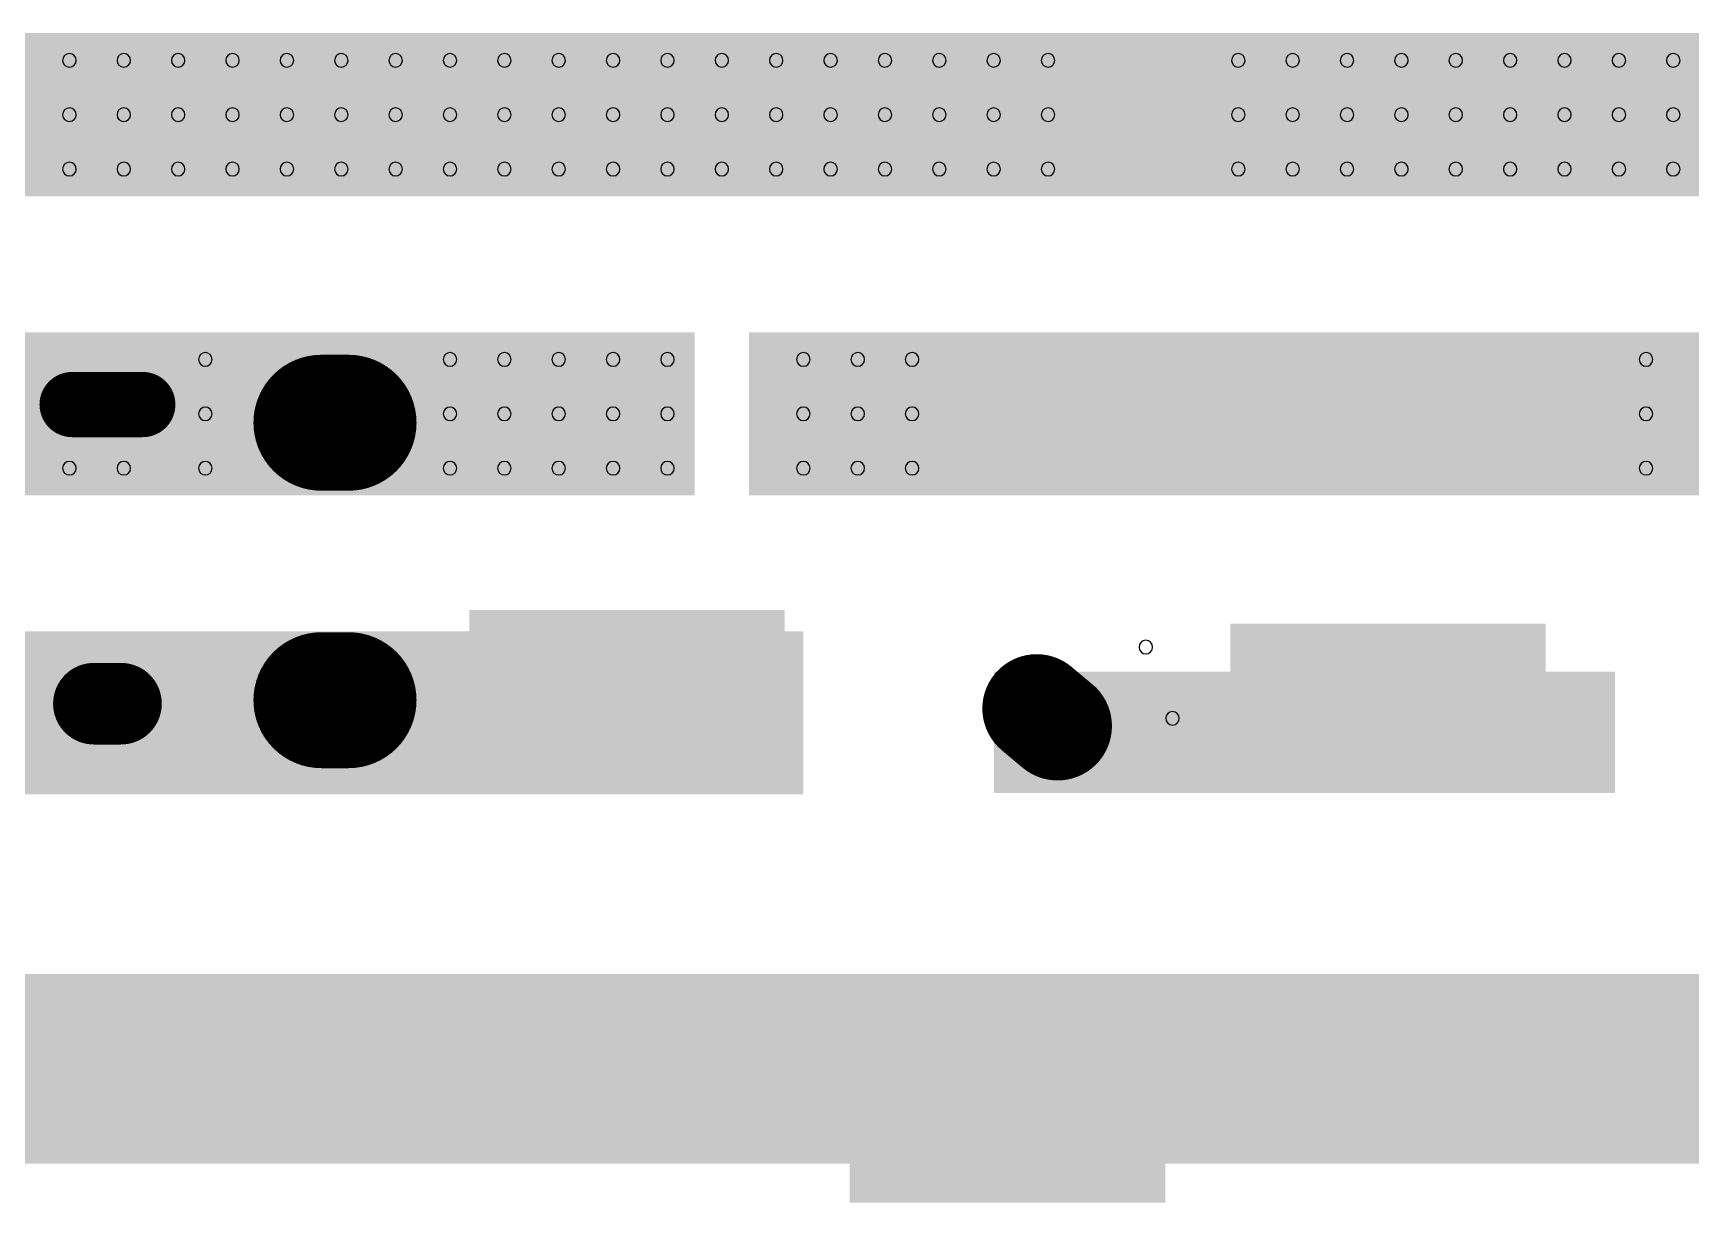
# Model space of a CAD drawing. Header units: inches. Extents: x 32166 to 34772, y 2386 to 4229.
# Drawn here: x 33462.7 to 33594.4, y 3674.7 to 3767.6 of the extents above; entities that cross this region are included whole.
import ezdxf

# ---------------------------------------------------------------- set-up
doc = ezdxf.new("R2010")
doc.units = ezdxf.units.IN
doc.header["$LTSCALE"] = 0.64311
doc.header["$MEASUREMENT"] = 0
doc.layers.add('MIDLAYER1', color=16, linetype='CONTINUOUS')
doc.layers.add('MULTILAYER', color=9, linetype='CONTINUOUS')

msp = doc.modelspace()

# ---------------------------------------------------------------- linework, layer by layer
at = {"layer": 'MIDLAYER1'}
for points, const_width in [([(33485.59, 3736.64), (33487.75, 3736.64)], 10.8), ([(33471.4, 3738.08), (33465.78, 3738.08)], 5.18), ([(33485.59, 3714.6), (33487.75, 3714.6)], 10.8), ([(33469.67, 3714.32), (33467.51, 3714.32)], 6.48), ([(33544.09, 3712.54), (33542.43, 3713.93)], 8.64)]:
    msp.add_lwpolyline(points, dxfattribs=dict(at, const_width=const_width))
for points, const_width in [([(33488.29, 3736.64, 1), (33482.89, 3736.64, 1)], 5.4), ([(33490.45, 3736.64, 1), (33485.05, 3736.64, 1)], 5.4), ([(33465.78, 3739.38, 1), (33465.78, 3736.79, 1)], 2.59), ([(33471.4, 3739.38, 1), (33471.4, 3736.79, 1)], 2.59), ([(33488.29, 3714.6, 1), (33482.89, 3714.6, 1)], 5.4), ([(33490.45, 3714.6, 1), (33485.05, 3714.6, 1)], 5.4), ([(33467.51, 3715.94, 1), (33467.51, 3712.7, 1)], 3.24), ([(33469.67, 3715.94, 1), (33469.67, 3712.7, 1)], 3.24), ([(33543.82, 3715.59, 1), (33541.04, 3712.28, 1)], 4.32), ([(33545.48, 3714.2, 1), (33542.7, 3710.89, 1)], 4.32)]:
    msp.add_lwpolyline(points, format="xyb", close=True, dxfattribs=dict(at, const_width=const_width))
for centre, start, end in [((33465.57, 3765.43), 0, 180), ((33469.89, 3765.43), 0, 180), ((33474.21, 3765.43), 0, 180), ((33478.53, 3765.43), 0, 180), ((33482.85, 3765.43), 0, 180), ((33487.17, 3765.43), 0, 180), ((33491.49, 3765.43), 0, 180), ((33495.81, 3765.43), 0, 180), ((33500.13, 3765.43), 0, 180), ((33504.45, 3765.43), 0, 180), ((33508.77, 3765.43), 0, 180), ((33513.09, 3765.43), 0, 180), ((33517.41, 3765.43), 0, 180), ((33521.73, 3765.43), 0, 180), ((33526.05, 3765.43), 0, 180), ((33530.37, 3765.43), 0, 180), ((33534.69, 3765.43), 0, 180), ((33539.01, 3765.43), 0, 180), ((33543.33, 3765.43), 0, 180), ((33558.45, 3765.43), 0, 180), ((33562.77, 3765.43), 0, 180), ((33567.09, 3765.43), 0, 180), ((33571.41, 3765.43), 0, 180), ((33575.73, 3765.43), 0, 180), ((33580.05, 3765.43), 0, 180), ((33584.37, 3765.43), 0, 180), ((33588.69, 3765.43), 0, 180), ((33593.01, 3765.43), 0, 180), ((33465.57, 3765.43), 180, 0), ((33469.89, 3765.43), 180, 0), ((33474.21, 3765.43), 180, 0), ((33478.53, 3765.43), 180, 0), ((33482.85, 3765.43), 180, 0), ((33487.17, 3765.43), 180, 0), ((33491.49, 3765.43), 180, 0), ((33495.81, 3765.43), 180, 0), ((33500.13, 3765.43), 180, 0), ((33504.45, 3765.43), 180, 0), ((33508.77, 3765.43), 180, 0), ((33513.09, 3765.43), 180, 0), ((33517.41, 3765.43), 180, 0), ((33521.73, 3765.43), 180, 0), ((33526.05, 3765.43), 180, 0), ((33530.37, 3765.43), 180, 0), ((33534.69, 3765.43), 180, 0), ((33539.01, 3765.43), 180, 0), ((33543.33, 3765.43), 180, 0), ((33558.45, 3765.43), 180, 0), ((33562.77, 3765.43), 180, 0), ((33567.09, 3765.43), 180, 0), ((33571.41, 3765.43), 180, 0), ((33575.73, 3765.43), 180, 0), ((33580.05, 3765.43), 180, 0), ((33584.37, 3765.43), 180, 0), ((33588.69, 3765.43), 180, 0), ((33593.01, 3765.43), 180, 0), ((33465.57, 3761.11), 0, 180), ((33465.57, 3761.11), 180, 0), ((33469.89, 3761.11), 0, 180), ((33469.89, 3761.11), 180, 0), ((33474.21, 3761.11), 0, 180), ((33474.21, 3761.11), 180, 0), ((33478.53, 3761.11), 0, 180), ((33478.53, 3761.11), 180, 0), ((33482.85, 3761.11), 0, 180), ((33482.85, 3761.11), 180, 0), ((33487.17, 3761.11), 0, 180), ((33487.17, 3761.11), 180, 0), ((33491.49, 3761.11), 0, 180), ((33491.49, 3761.11), 180, 0), ((33495.81, 3761.11), 0, 180), ((33495.81, 3761.11), 180, 0), ((33500.13, 3761.11), 0, 180), ((33500.13, 3761.11), 180, 0), ((33504.45, 3761.11), 0, 180), ((33504.45, 3761.11), 180, 0), ((33508.77, 3761.11), 0, 180), ((33508.77, 3761.11), 180, 0), ((33513.09, 3761.11), 0, 180), ((33513.09, 3761.11), 180, 0), ((33517.41, 3761.11), 0, 180), ((33517.41, 3761.11), 180, 0), ((33521.73, 3761.11), 0, 180), ((33521.73, 3761.11), 180, 0), ((33526.05, 3761.11), 0, 180), ((33526.05, 3761.11), 180, 0), ((33530.37, 3761.11), 0, 180), ((33530.37, 3761.11), 180, 0), ((33534.69, 3761.11), 0, 180), ((33534.69, 3761.11), 180, 0), ((33539.01, 3761.11), 0, 180), ((33539.01, 3761.11), 180, 0), ((33543.33, 3761.11), 0, 180), ((33543.33, 3761.11), 180, 0), ((33558.45, 3761.11), 0, 180), ((33558.45, 3761.11), 180, 0), ((33562.77, 3761.11), 0, 180), ((33562.77, 3761.11), 180, 0), ((33567.09, 3761.11), 0, 180), ((33567.09, 3761.11), 180, 0), ((33571.41, 3761.11), 0, 180), ((33571.41, 3761.11), 180, 0), ((33575.73, 3761.11), 0, 180), ((33575.73, 3761.11), 180, 0), ((33580.05, 3761.11), 0, 180), ((33580.05, 3761.11), 180, 0), ((33584.37, 3761.11), 0, 180), ((33584.37, 3761.11), 180, 0), ((33588.69, 3761.11), 0, 180), ((33588.69, 3761.11), 180, 0), ((33593.01, 3761.11), 0, 180), ((33593.01, 3761.11), 180, 0), ((33465.57, 3756.79), 0, 180), ((33465.57, 3756.79), 180, 0), ((33469.89, 3756.79), 0, 180), ((33469.89, 3756.79), 180, 0), ((33474.21, 3756.79), 0, 180), ((33474.21, 3756.79), 180, 0), ((33478.53, 3756.79), 0, 180), ((33478.53, 3756.79), 180, 0), ((33482.85, 3756.79), 0, 180), ((33482.85, 3756.79), 180, 0), ((33487.17, 3756.79), 0, 180), ((33487.17, 3756.79), 180, 0), ((33491.49, 3756.79), 0, 180), ((33491.49, 3756.79), 180, 0), ((33495.81, 3756.79), 0, 180), ((33495.81, 3756.79), 180, 0), ((33500.13, 3756.79), 0, 180), ((33500.13, 3756.79), 180, 0), ((33504.45, 3756.79), 0, 180), ((33504.45, 3756.79), 180, 0), ((33508.77, 3756.79), 0, 180), ((33508.77, 3756.79), 180, 0), ((33513.09, 3756.79), 0, 180), ((33513.09, 3756.79), 180, 0), ((33517.41, 3756.79), 0, 180), ((33517.41, 3756.79), 180, 0), ((33521.73, 3756.79), 0, 180), ((33521.73, 3756.79), 180, 0), ((33526.05, 3756.79), 0, 180), ((33526.05, 3756.79), 180, 0), ((33530.37, 3756.79), 0, 180), ((33530.37, 3756.79), 180, 0), ((33534.69, 3756.79), 0, 180), ((33534.69, 3756.79), 180, 0), ((33539.01, 3756.79), 0, 180), ((33539.01, 3756.79), 180, 0), ((33543.33, 3756.79), 0, 180), ((33543.33, 3756.79), 180, 0), ((33558.45, 3756.79), 0, 180), ((33558.45, 3756.79), 180, 0), ((33562.77, 3756.79), 0, 180), ((33562.77, 3756.79), 180, 0), ((33567.09, 3756.79), 0, 180), ((33567.09, 3756.79), 180, 0), ((33571.41, 3756.79), 0, 180), ((33571.41, 3756.79), 180, 0), ((33575.73, 3756.79), 0, 180), ((33575.73, 3756.79), 180, 0), ((33580.05, 3756.79), 0, 180), ((33580.05, 3756.79), 180, 0), ((33584.37, 3756.79), 0, 180), ((33584.37, 3756.79), 180, 0), ((33588.69, 3756.79), 0, 180), ((33588.69, 3756.79), 180, 0), ((33593.01, 3756.79), 0, 180), ((33593.01, 3756.79), 180, 0), ((33476.37, 3741.67), 0, 180), ((33476.37, 3741.67), 180, 0), ((33495.81, 3741.67), 0, 180), ((33495.81, 3741.67), 180, 0), ((33500.13, 3741.67), 0, 180), ((33500.13, 3741.67), 180, 0), ((33504.45, 3741.67), 0, 180), ((33504.45, 3741.67), 180, 0), ((33508.77, 3741.67), 0, 180), ((33508.77, 3741.67), 180, 0), ((33513.09, 3741.67), 0, 180), ((33513.09, 3741.67), 180, 0), ((33523.89, 3741.67), 0, 180), ((33523.89, 3741.67), 180, 0), ((33528.21, 3741.67), 0, 180), ((33528.21, 3741.67), 180, 0), ((33532.53, 3741.67), 0, 180), ((33532.53, 3741.67), 180, 0), ((33590.85, 3741.67), 0, 180), ((33590.85, 3741.67), 180, 0), ((33476.37, 3737.35), 0, 180), ((33476.37, 3737.35), 180, 0), ((33495.81, 3737.35), 0, 180), ((33495.81, 3737.35), 180, 0), ((33500.13, 3737.35), 0, 180), ((33500.13, 3737.35), 180, 0), ((33504.45, 3737.35), 0, 180), ((33504.45, 3737.35), 180, 0), ((33508.77, 3737.35), 0, 180), ((33508.77, 3737.35), 180, 0), ((33513.09, 3737.35), 0, 180), ((33513.09, 3737.35), 180, 0), ((33523.89, 3737.35), 0, 180), ((33523.89, 3737.35), 180, 0), ((33528.21, 3737.35), 0, 180), ((33528.21, 3737.35), 180, 0), ((33532.53, 3737.35), 0, 180), ((33532.53, 3737.35), 180, 0), ((33590.85, 3737.35), 0, 180), ((33590.85, 3737.35), 180, 0), ((33465.57, 3733.03), 0, 180), ((33465.57, 3733.03), 180, 0), ((33469.89, 3733.03), 0, 180), ((33469.89, 3733.03), 180, 0), ((33476.37, 3733.03), 0, 180), ((33476.37, 3733.03), 180, 0), ((33495.81, 3733.03), 0, 180), ((33495.81, 3733.03), 180, 0), ((33500.13, 3733.03), 0, 180), ((33500.13, 3733.03), 180, 0), ((33504.45, 3733.03), 0, 180), ((33504.45, 3733.03), 180, 0), ((33508.77, 3733.03), 0, 180), ((33508.77, 3733.03), 180, 0), ((33513.09, 3733.03), 0, 180), ((33513.09, 3733.03), 180, 0), ((33523.89, 3733.03), 0, 180), ((33523.89, 3733.03), 180, 0), ((33528.21, 3733.03), 0, 180), ((33528.21, 3733.03), 180, 0), ((33532.53, 3733.03), 0, 180), ((33532.53, 3733.03), 180, 0), ((33590.85, 3733.03), 0, 180), ((33590.85, 3733.03), 180, 0), ((33551.1, 3718.82), 0, 180), ((33551.1, 3718.82), 180, 0), ((33553.22, 3713.16), 0, 180), ((33553.22, 3713.16), 180, 0)]:
    msp.add_arc(centre, 0.54, start, end, dxfattribs=at)
for points in [[(33141.57, 3754.63), (33614.61, 3754.63), (33141.57, 3767.59), (33614.61, 3767.59)], [(33273.33, 3730.87), (33515.25, 3730.87), (33273.33, 3743.83), (33515.25, 3743.83)], [(33519.57, 3730.87), (34104.93, 3730.87), (33519.57, 3743.83), (34104.93, 3743.83)], [(33522.4, 3721.76), (33497.34, 3721.76), (33522.4, 3710.96), (33497.34, 3710.96)], [(33446.13, 3707.11), (33523.89, 3707.11), (33446.13, 3720.07), (33523.89, 3720.07)], [(33582.88, 3720.68), (33557.82, 3720.68), (33582.88, 3712.04), (33557.82, 3712.04)], [(33539.05, 3707.24), (33588.38, 3707.24), (33539.05, 3716.87), (33588.38, 3716.87)], [(33460.47, 3677.78), (33855.27, 3677.78), (33460.47, 3692.85), (33855.27, 3692.85)], [(33527.58, 3674.67), (33552.64, 3674.67), (33527.58, 3685.47), (33552.64, 3685.47)]]:
    msp.add_solid(points, dxfattribs=at)
at = {"layer": 'MULTILAYER'}
for points, const_width in [([(33485.59, 3736.64), (33487.75, 3736.64)], 10.8), ([(33471.4, 3738.08), (33465.78, 3738.08)], 5.18), ([(33485.59, 3714.6), (33487.75, 3714.6)], 10.8), ([(33469.67, 3714.32), (33467.51, 3714.32)], 6.48), ([(33544.09, 3712.54), (33542.43, 3713.93)], 8.64)]:
    msp.add_lwpolyline(points, dxfattribs=dict(at, const_width=const_width))
for points, const_width in [([(33488.29, 3736.64, 1), (33482.89, 3736.64, 1)], 5.4), ([(33490.45, 3736.64, 1), (33485.05, 3736.64, 1)], 5.4), ([(33465.78, 3739.38, 1), (33465.78, 3736.79, 1)], 2.59), ([(33471.4, 3739.38, 1), (33471.4, 3736.79, 1)], 2.59), ([(33488.29, 3714.6, 1), (33482.89, 3714.6, 1)], 5.4), ([(33490.45, 3714.6, 1), (33485.05, 3714.6, 1)], 5.4), ([(33467.51, 3715.94, 1), (33467.51, 3712.7, 1)], 3.24), ([(33469.67, 3715.94, 1), (33469.67, 3712.7, 1)], 3.24), ([(33543.82, 3715.59, 1), (33541.04, 3712.28, 1)], 4.32), ([(33545.48, 3714.2, 1), (33542.7, 3710.89, 1)], 4.32)]:
    msp.add_lwpolyline(points, format="xyb", close=True, dxfattribs=dict(at, const_width=const_width))
for centre, start, end in [((33465.57, 3765.43), 0, 180), ((33469.89, 3765.43), 0, 180), ((33474.21, 3765.43), 0, 180), ((33478.53, 3765.43), 0, 180), ((33482.85, 3765.43), 0, 180), ((33487.17, 3765.43), 0, 180), ((33491.49, 3765.43), 0, 180), ((33495.81, 3765.43), 0, 180), ((33500.13, 3765.43), 0, 180), ((33504.45, 3765.43), 0, 180), ((33508.77, 3765.43), 0, 180), ((33513.09, 3765.43), 0, 180), ((33517.41, 3765.43), 0, 180), ((33521.73, 3765.43), 0, 180), ((33526.05, 3765.43), 0, 180), ((33530.37, 3765.43), 0, 180), ((33534.69, 3765.43), 0, 180), ((33539.01, 3765.43), 0, 180), ((33543.33, 3765.43), 0, 180), ((33558.45, 3765.43), 0, 180), ((33562.77, 3765.43), 0, 180), ((33567.09, 3765.43), 0, 180), ((33571.41, 3765.43), 0, 180), ((33575.73, 3765.43), 0, 180), ((33580.05, 3765.43), 0, 180), ((33584.37, 3765.43), 0, 180), ((33588.69, 3765.43), 0, 180), ((33593.01, 3765.43), 0, 180), ((33465.57, 3765.43), 180, 0), ((33469.89, 3765.43), 180, 0), ((33474.21, 3765.43), 180, 0), ((33478.53, 3765.43), 180, 0), ((33482.85, 3765.43), 180, 0), ((33487.17, 3765.43), 180, 0), ((33491.49, 3765.43), 180, 0), ((33495.81, 3765.43), 180, 0), ((33500.13, 3765.43), 180, 0), ((33504.45, 3765.43), 180, 0), ((33508.77, 3765.43), 180, 0), ((33513.09, 3765.43), 180, 0), ((33517.41, 3765.43), 180, 0), ((33521.73, 3765.43), 180, 0), ((33526.05, 3765.43), 180, 0), ((33530.37, 3765.43), 180, 0), ((33534.69, 3765.43), 180, 0), ((33539.01, 3765.43), 180, 0), ((33543.33, 3765.43), 180, 0), ((33558.45, 3765.43), 180, 0), ((33562.77, 3765.43), 180, 0), ((33567.09, 3765.43), 180, 0), ((33571.41, 3765.43), 180, 0), ((33575.73, 3765.43), 180, 0), ((33580.05, 3765.43), 180, 0), ((33584.37, 3765.43), 180, 0), ((33588.69, 3765.43), 180, 0), ((33593.01, 3765.43), 180, 0), ((33465.57, 3761.11), 0, 180), ((33465.57, 3761.11), 180, 0), ((33469.89, 3761.11), 0, 180), ((33469.89, 3761.11), 180, 0), ((33474.21, 3761.11), 0, 180), ((33474.21, 3761.11), 180, 0), ((33478.53, 3761.11), 0, 180), ((33478.53, 3761.11), 180, 0), ((33482.85, 3761.11), 0, 180), ((33482.85, 3761.11), 180, 0), ((33487.17, 3761.11), 0, 180), ((33487.17, 3761.11), 180, 0), ((33491.49, 3761.11), 0, 180), ((33491.49, 3761.11), 180, 0), ((33495.81, 3761.11), 0, 180), ((33495.81, 3761.11), 180, 0), ((33500.13, 3761.11), 0, 180), ((33500.13, 3761.11), 180, 0), ((33504.45, 3761.11), 0, 180), ((33504.45, 3761.11), 180, 0), ((33508.77, 3761.11), 0, 180), ((33508.77, 3761.11), 180, 0), ((33513.09, 3761.11), 0, 180), ((33513.09, 3761.11), 180, 0), ((33517.41, 3761.11), 0, 180), ((33517.41, 3761.11), 180, 0), ((33521.73, 3761.11), 0, 180), ((33521.73, 3761.11), 180, 0), ((33526.05, 3761.11), 0, 180), ((33526.05, 3761.11), 180, 0), ((33530.37, 3761.11), 0, 180), ((33530.37, 3761.11), 180, 0), ((33534.69, 3761.11), 0, 180), ((33534.69, 3761.11), 180, 0), ((33539.01, 3761.11), 0, 180), ((33539.01, 3761.11), 180, 0), ((33543.33, 3761.11), 0, 180), ((33543.33, 3761.11), 180, 0), ((33558.45, 3761.11), 0, 180), ((33558.45, 3761.11), 180, 0), ((33562.77, 3761.11), 0, 180), ((33562.77, 3761.11), 180, 0), ((33567.09, 3761.11), 0, 180), ((33567.09, 3761.11), 180, 0), ((33571.41, 3761.11), 0, 180), ((33571.41, 3761.11), 180, 0), ((33575.73, 3761.11), 0, 180), ((33575.73, 3761.11), 180, 0), ((33580.05, 3761.11), 0, 180), ((33580.05, 3761.11), 180, 0), ((33584.37, 3761.11), 0, 180), ((33584.37, 3761.11), 180, 0), ((33588.69, 3761.11), 0, 180), ((33588.69, 3761.11), 180, 0), ((33593.01, 3761.11), 0, 180), ((33593.01, 3761.11), 180, 0), ((33465.57, 3756.79), 0, 180), ((33465.57, 3756.79), 180, 0), ((33469.89, 3756.79), 0, 180), ((33469.89, 3756.79), 180, 0), ((33474.21, 3756.79), 0, 180), ((33474.21, 3756.79), 180, 0), ((33478.53, 3756.79), 0, 180), ((33478.53, 3756.79), 180, 0), ((33482.85, 3756.79), 0, 180), ((33482.85, 3756.79), 180, 0), ((33487.17, 3756.79), 0, 180), ((33487.17, 3756.79), 180, 0), ((33491.49, 3756.79), 0, 180), ((33491.49, 3756.79), 180, 0), ((33495.81, 3756.79), 0, 180), ((33495.81, 3756.79), 180, 0), ((33500.13, 3756.79), 0, 180), ((33500.13, 3756.79), 180, 0), ((33504.45, 3756.79), 0, 180), ((33504.45, 3756.79), 180, 0), ((33508.77, 3756.79), 0, 180), ((33508.77, 3756.79), 180, 0), ((33513.09, 3756.79), 0, 180), ((33513.09, 3756.79), 180, 0), ((33517.41, 3756.79), 0, 180), ((33517.41, 3756.79), 180, 0), ((33521.73, 3756.79), 0, 180), ((33521.73, 3756.79), 180, 0), ((33526.05, 3756.79), 0, 180), ((33526.05, 3756.79), 180, 0), ((33530.37, 3756.79), 0, 180), ((33530.37, 3756.79), 180, 0), ((33534.69, 3756.79), 0, 180), ((33534.69, 3756.79), 180, 0), ((33539.01, 3756.79), 0, 180), ((33539.01, 3756.79), 180, 0), ((33543.33, 3756.79), 0, 180), ((33543.33, 3756.79), 180, 0), ((33558.45, 3756.79), 0, 180), ((33558.45, 3756.79), 180, 0), ((33562.77, 3756.79), 0, 180), ((33562.77, 3756.79), 180, 0), ((33567.09, 3756.79), 0, 180), ((33567.09, 3756.79), 180, 0), ((33571.41, 3756.79), 0, 180), ((33571.41, 3756.79), 180, 0), ((33575.73, 3756.79), 0, 180), ((33575.73, 3756.79), 180, 0), ((33580.05, 3756.79), 0, 180), ((33580.05, 3756.79), 180, 0), ((33584.37, 3756.79), 0, 180), ((33584.37, 3756.79), 180, 0), ((33588.69, 3756.79), 0, 180), ((33588.69, 3756.79), 180, 0), ((33593.01, 3756.79), 0, 180), ((33593.01, 3756.79), 180, 0), ((33476.37, 3741.67), 0, 180), ((33476.37, 3741.67), 180, 0), ((33495.81, 3741.67), 0, 180), ((33495.81, 3741.67), 180, 0), ((33500.13, 3741.67), 0, 180), ((33500.13, 3741.67), 180, 0), ((33504.45, 3741.67), 0, 180), ((33504.45, 3741.67), 180, 0), ((33508.77, 3741.67), 0, 180), ((33508.77, 3741.67), 180, 0), ((33513.09, 3741.67), 0, 180), ((33513.09, 3741.67), 180, 0), ((33523.89, 3741.67), 0, 180), ((33523.89, 3741.67), 180, 0), ((33528.21, 3741.67), 0, 180), ((33528.21, 3741.67), 180, 0), ((33532.53, 3741.67), 0, 180), ((33532.53, 3741.67), 180, 0), ((33590.85, 3741.67), 0, 180), ((33590.85, 3741.67), 180, 0), ((33476.37, 3737.35), 0, 180), ((33476.37, 3737.35), 180, 0), ((33495.81, 3737.35), 0, 180), ((33495.81, 3737.35), 180, 0), ((33500.13, 3737.35), 0, 180), ((33500.13, 3737.35), 180, 0), ((33504.45, 3737.35), 0, 180), ((33504.45, 3737.35), 180, 0), ((33508.77, 3737.35), 0, 180), ((33508.77, 3737.35), 180, 0), ((33513.09, 3737.35), 0, 180), ((33513.09, 3737.35), 180, 0), ((33523.89, 3737.35), 0, 180), ((33523.89, 3737.35), 180, 0), ((33528.21, 3737.35), 0, 180), ((33528.21, 3737.35), 180, 0), ((33532.53, 3737.35), 0, 180), ((33532.53, 3737.35), 180, 0), ((33590.85, 3737.35), 0, 180), ((33590.85, 3737.35), 180, 0), ((33465.57, 3733.03), 0, 180), ((33465.57, 3733.03), 180, 0), ((33469.89, 3733.03), 0, 180), ((33469.89, 3733.03), 180, 0), ((33476.37, 3733.03), 0, 180), ((33476.37, 3733.03), 180, 0), ((33495.81, 3733.03), 0, 180), ((33495.81, 3733.03), 180, 0), ((33500.13, 3733.03), 0, 180), ((33500.13, 3733.03), 180, 0), ((33504.45, 3733.03), 0, 180), ((33504.45, 3733.03), 180, 0), ((33508.77, 3733.03), 0, 180), ((33508.77, 3733.03), 180, 0), ((33513.09, 3733.03), 0, 180), ((33513.09, 3733.03), 180, 0), ((33523.89, 3733.03), 0, 180), ((33523.89, 3733.03), 180, 0), ((33528.21, 3733.03), 0, 180), ((33528.21, 3733.03), 180, 0), ((33532.53, 3733.03), 0, 180), ((33532.53, 3733.03), 180, 0), ((33590.85, 3733.03), 0, 180), ((33590.85, 3733.03), 180, 0), ((33551.1, 3718.82), 0, 180), ((33551.1, 3718.82), 180, 0), ((33553.22, 3713.16), 0, 180), ((33553.22, 3713.16), 180, 0)]:
    msp.add_arc(centre, 0.54, start, end, dxfattribs=at)
for points in [[(33522.4, 3721.76), (33497.34, 3721.76), (33522.4, 3710.96), (33497.34, 3710.96)], [(33582.88, 3720.68), (33557.82, 3720.68), (33582.88, 3712.04), (33557.82, 3712.04)], [(33527.58, 3674.67), (33552.64, 3674.67), (33527.58, 3685.47), (33552.64, 3685.47)]]:
    msp.add_solid(points, dxfattribs=at)

doc.saveas('drawing.dxf')
